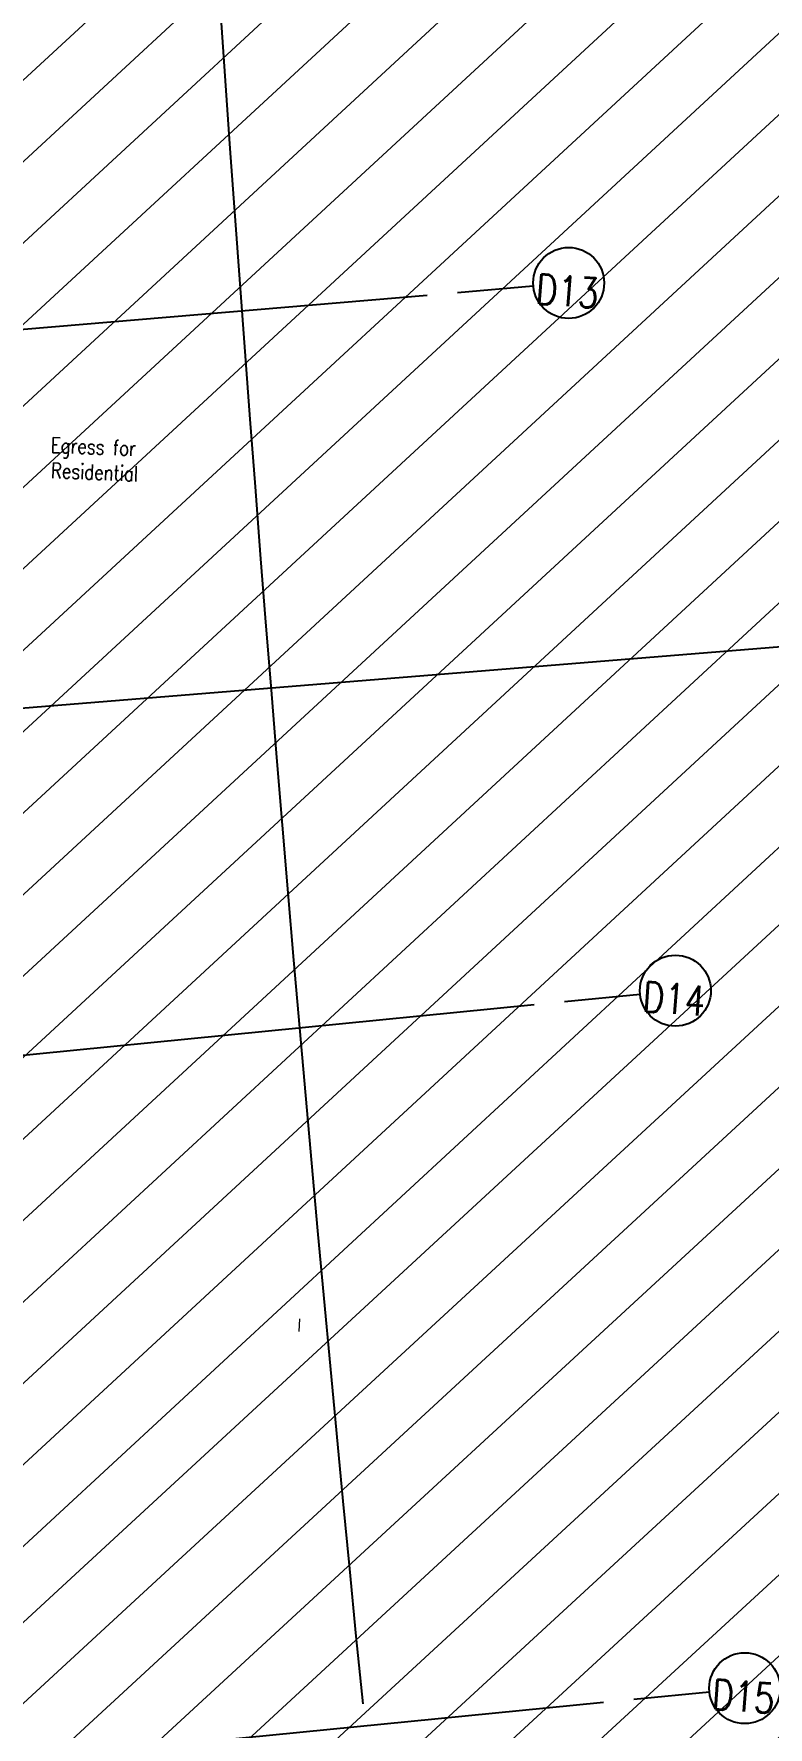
# Model space of a CAD drawing. Extents: x -678889171 to 586587, y -792238163 to 335485.
# Drawn here: x -678760389 to -678751703, y -792113291 to -792093239 of the extents above; entities that cross this region are included whole.
import ezdxf
from ezdxf.enums import TextEntityAlignment as Align

# ---------------------------------------------------------------- set-up
doc = ezdxf.new("R2010")
doc.units = 0
doc.header["$MEASUREMENT"] = 0
doc.layers.get('0').update_dxf_attribs({"color": 8})
for name, color, linetype in [('A-FLOR-PATT', 252, 'Continuous'), ('A-SITE-PATT', 252, 'Continuous'), ('A-WALL', 252, 'Continuous'), ('XR-Axis$0$A-GRID-LINE-OUT', 252, 'Continuous')]:
    doc.layers.add(name, color=color, linetype=linetype)
doc.layers.add('BASEMENT3 LAYOUT$0$A-ELEV-P1', color=252, linetype='Continuous', lineweight=9)
doc.layers.add('BASEMENT3 LAYOUT$0$TEXT6', color=252, linetype='Continuous', lineweight=0)
doc.styles.add('Ground floor Towers$0$$Bas01-Rname$0$EN-SC', font='swissc.ttf')
doc.styles.add('Ground floor Towers$0$$Bas01-Rname$0$EN-SCL', font='swisscl.ttf')
doc.styles.add('Ground floor Towers$0$04-Ground Floor$0$V2-lower ground$0$LEVEL  FOR LICENSE LOWER GR$0$$LG- LEVEL$0$AR-SR', font='sarb.shx')
doc.styles.add('MOD-E-TEXT', font='romans.shx', dxfattribs={"width": 0.8, "height": 1.8})
doc.styles.add('XR-Axis$0$MEDAD-E-TEXT', font='romans.shx', dxfattribs={"width": 0.8, "height": 1.8})

# ---------------------------------------------------------------- blocks, each defined once
blk = doc.blocks.new('A$C61C61320')
at = {"layer": 'BASEMENT3 LAYOUT$0$TEXT6'}
h = blk.add_hatch(dxfattribs=at)
h.set_pattern_fill('JIS_WOOD', color=256, scale=1000, style=0)
h.set_pattern_definition([(45, (-843775.3736575155, -469599.9160835323), (-499.9999991609842, 499.9999991609843), [])])
h.paths.add_polyline_path([(-48073.17453308101, -174366.9252005816), (-52827.70401773683, -137283.3745918828), (-21470.42890679266, -134427.2130430685), (-18376.25980977295, -161775.8762387046), (-18368.17453308101, -175467.8413407506), (-18518.17453308101, -176466.9552695606), (-18518.17453308101, -178386.9252005816), (-18368.17453308101, -183011.1167942794), (-18362.29752682254, -198446.5368052525), (-18168.17453308101, -202281.2411916029), (-18360.0892563893, -208926.9252005816), (-21225.79736915685, -208049.6763489796), (-45692.61271465314, -203035.1575495943), (-55544.17996463575, -201566.2036034855), (-64372.75623362488, -200382.3687026045), (-73244.07786642597, -199325.5838570178), (-82129.48166527948, -198394.9150768394), (-90383.39706973708, -197394.4851778569), (-93352.28011348587, -194591.9241360954), (-93352.28011348587, -177285.8004086108), (-93172.93907456682, -174906.1366184817), (-50378.17453308101, -174866.9252005816)])
at = {"layer": 'BASEMENT3 LAYOUT$0$A-ELEV-P1'}
blk.add_lwpolyline([(-44150.89785577543, -169861.2487290522), (-44150.89785577543, -170011.2487290523)], dxfattribs=at)
blk = doc.blocks.new('2')
at = {"layer": 'BASEMENT3 LAYOUT$0$A-ELEV-P1'}
blk.add_lwpolyline([(73769.95844581793, 62336.11197557914), (73769.95844581793, 62186.11197557909)], dxfattribs=at)
blk = doc.blocks.new('*U218')
blk.add_circle((0, 0), 4.2)
at = {"layer": 'XR-Axis$0$A-GRID-LINE-OUT'}
blk.add_line((-13.03124602841247, -2.103955072472827), (-4.146305554494877, -0.6694402503322627), dxfattribs=at)
at = {"style": 'XR-Axis$0$MEDAD-E-TEXT', "width": 0.8, "flags": 4}
for height, p in [(1.799999999999999, (-0.0692522248746208, 2.544295698152595)), (3.5, (-0.0692522248746208, -0.97607523254144))]:
    blk.add_attdef('00', text='', height=height, dxfattribs=at).set_placement(p, align=Align.MIDDLE_CENTER)
blk = doc.blocks.new('*U219')
blk.add_circle((0, 0), 4.2)
at = {"layer": 'XR-Axis$0$A-GRID-LINE-OUT'}
blk.add_line((-13.00204771489378, -2.277444888383788), (-4.137015182011655, -0.7246415553948412), dxfattribs=at)
at = {"style": 'XR-Axis$0$MEDAD-E-TEXT', "width": 0.8, "flags": 4}
for height, p in [(1.799999999999999, (-0.0692522248746208, 2.544295698152595)), (3.5, (-0.0692522248746208, -0.97607523254144))]:
    blk.add_attdef('00', text='', height=height, dxfattribs=at).set_placement(p, align=Align.MIDDLE_CENTER)
blk = doc.blocks.new('GR')
at = {"layer": 'A-FLOR-PATT'}
for p, q in [((38263.88568639616, 84371.27571807358), (113260, 93510)), ((-8010, 83055), (44685, 89675)), ((-7945, 73725), (46290, 81330)), ((-6790, 65505), (47445, 73110))]:
    blk.add_line(p, q, dxfattribs=at)
for centre, radius, start, end in [((687279.656740699, 163488.6097753342), 649022.5456272444, 169.8809308091749, 188.016783999427), ((632160.654919429, 163506.251165366), 605195.8226879981, 171.0737824436527, 190.1263033448895), ((632160.6549194276, 163506.2511653661), 599695.8226879967, 171.0616030214717, 190.2201678661017), ((632160.6549194327, 163506.2511653659), 599145.8226880017, 171.0631954506245, 190.2296506374575)]:
    blk.add_arc(centre, radius, start, end, dxfattribs=at)
ref = blk.add_blockref('*U218', (46351.71196276607, 89885.79411400645), dxfattribs=dict(at, xscale=100, yscale=100, zscale=100, rotation=358.0365784250397))
ref.add_attrib('00', 'D13', dxfattribs={"layer": '0', "height": 352.9999999999999, "rotation": 358.0365784250482, "style": 'XR-Axis$0$MEDAD-E-TEXT', "width": 0.7999999999999999}).set_placement((46341.44662934996, 89788.48116403489), align=Align.MIDDLE_CENTER)
ref = blk.add_blockref('*U219', (47953.76545465318, 81562.99036874264), dxfattribs=dict(at, xscale=100, yscale=100, zscale=100, rotation=358.0365784250397))
ref.add_attrib('00', 'D14', dxfattribs={"layer": '0', "height": 352.9999999999999, "rotation": 358.0365784250482, "style": 'XR-Axis$0$MEDAD-E-TEXT', "width": 0.7999999999999999}).set_placement((47943.50012123707, 81465.67741877108), align=Align.MIDDLE_CENTER)
ref = blk.add_blockref('*U219', (49108.76545473252, 73342.99036875376), dxfattribs=dict(at, xscale=100, yscale=100, zscale=100, rotation=358.0365784250397))
ref.add_attrib('00', 'D15', dxfattribs={"layer": '0', "height": 352.9999999999999, "rotation": 358.0365784250482, "style": 'XR-Axis$0$MEDAD-E-TEXT', "width": 0.7999999999999999}).set_placement((49098.50012131641, 73245.6774187822), align=Align.MIDDLE_CENTER)
at = {"layer": 'A-FLOR-PATT', "style": 'MOD-E-TEXT', "width": 0.8}
for s, p in [('Egress for', (40308.83419959046, 87629.41405642801)), ('Residential', (40322.54848530475, 87329.41405642801))]:
    blk.add_text(s, height=180, dxfattribs=at).set_placement(p)
at = {"layer": 'A-FLOR-PATT', "style": 'Ground floor Towers$0$04-Ground Floor$0$V2-lower ground$0$LEVEL  FOR LICENSE LOWER GR$0$$LG- LEVEL$0$AR-SR', "flags": 12}
for tag, p in [('L', (30296.07288644527, 72859.53473235783)), ('P', (30237.50458115668, 72203.99769414036))]:
    blk.add_attdef(tag, text='', height=500, dxfattribs=at).set_placement(p, align=Align.RIGHT)
at = {"layer": 'A-FLOR-PATT'}
for tag, p, height, style in [('N', (85492.25876324323, 56633.4995742733), 250, 'Ground floor Towers$0$$Bas01-Rname$0$EN-SC'), ('N', (89389.48149106537, 56633.4995742733), 250, 'Ground floor Towers$0$$Bas01-Rname$0$EN-SC'), ('N', (94597.61363499537, 56633.4995742733), 250, 'Ground floor Towers$0$$Bas01-Rname$0$EN-SC'), ('AN', (85922.66280553787, 56313.08159666645), 200, 'Ground floor Towers$0$$Bas01-Rname$0$EN-SCL'), ('AN', (89819.88553336001, 56313.08159666645), 200, 'Ground floor Towers$0$$Bas01-Rname$0$EN-SCL'), ('AN', (95028.01767729002, 56313.08159666645), 200, 'Ground floor Towers$0$$Bas01-Rname$0$EN-SCL'), ('SN', (85299.47460008037, 56025.08594095582), 200, 'Ground floor Towers$0$$Bas01-Rname$0$EN-SCL'), ('F', (85927.04975899268, 56008.67972904726), 200, 'Ground floor Towers$0$$Bas01-Rname$0$EN-SCL'), ('SN', (89196.69732790251, 56025.08594095582), 200, 'Ground floor Towers$0$$Bas01-Rname$0$EN-SCL'), ('F', (89824.27248681482, 56008.67972904726), 200, 'Ground floor Towers$0$$Bas01-Rname$0$EN-SCL'), ('SN', (94404.82947183252, 56025.08594095582), 200, 'Ground floor Towers$0$$Bas01-Rname$0$EN-SCL'), ('F', (95032.40463074483, 56008.67972904726), 200, 'Ground floor Towers$0$$Bas01-Rname$0$EN-SCL')]:
    blk.add_attdef(tag, p, '', height=height, dxfattribs=dict(at, style=style))
at = {"layer": 'A-FLOR-PATT', "style": 'Ground floor Towers$0$$Bas01-Rname$0$EN-SCL', "width": 0.8}
for p in [(85305.16036184286, 56295.1433535593), (89202.383089665, 56295.1433535593), (94410.51523359501, 56295.1433535593)]:
    blk.add_attdef('FN', p, '', height=250, dxfattribs=at)

msp = doc.modelspace()

# ---------------------------------------------------------------- block references
at = {"layer": 'A-SITE-PATT', "rotation": 357.6731745000001}
for name, p in [('2', (-678833487.1858103, -792167746.3685482, -212772)), ('A$C61C61320', (-678706236.4347705, -791940527.995869, -212772))]:
    msp.add_blockref(name, p, dxfattribs=at)

# ---------------------------------------------------------------- next in the draw order: block references
at = {"layer": 'A-WALL', "rotation": 357.6731745000001}
msp.add_blockref('GR', (-678804025.0995113, -792184118.4910543, -212772), dxfattribs=at)

doc.saveas('drawing.dxf')
